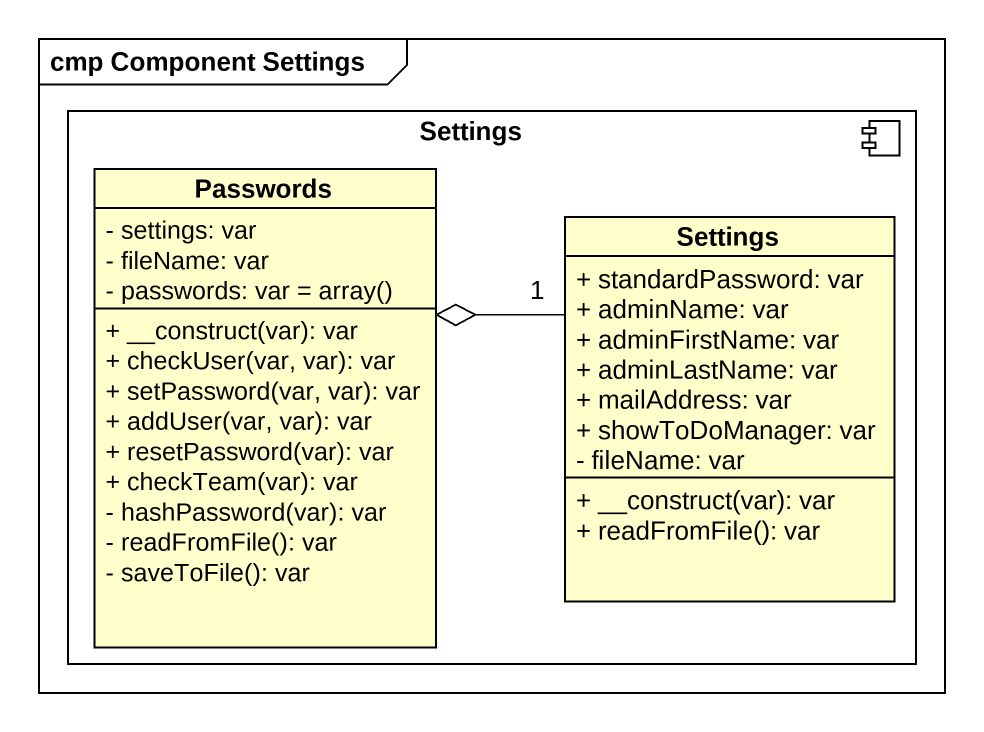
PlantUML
@startuml
mainframe cmp Component Settings
hide circle
hide empty members
skinparam classAttributeIconSize 0
component Settings {
  class Passwords {
    - settings: var
    - fileName: var
    {field} - passwords: var = array()
    + __construct(var): var
    + checkUser(var, var): var
    + setPassword(var, var): var
    + addUser(var, var): var
    + resetPassword(var): var
    + checkTeam(var): var
    - hashPassword(var): var
    - readFromFile(): var
    - saveToFile(): var
  }
  class "Settings" as Settings_2 {
    + standardPassword: var
    + adminName: var
    + adminFirstName: var
    + adminLastName: var
    + mailAddress: var
    + showToDoManager: var
    - fileName: var
    + __construct(var): var
    + readFromFile(): var
  }
}
Settings_2 "1" -left-o Passwords
@enduml
